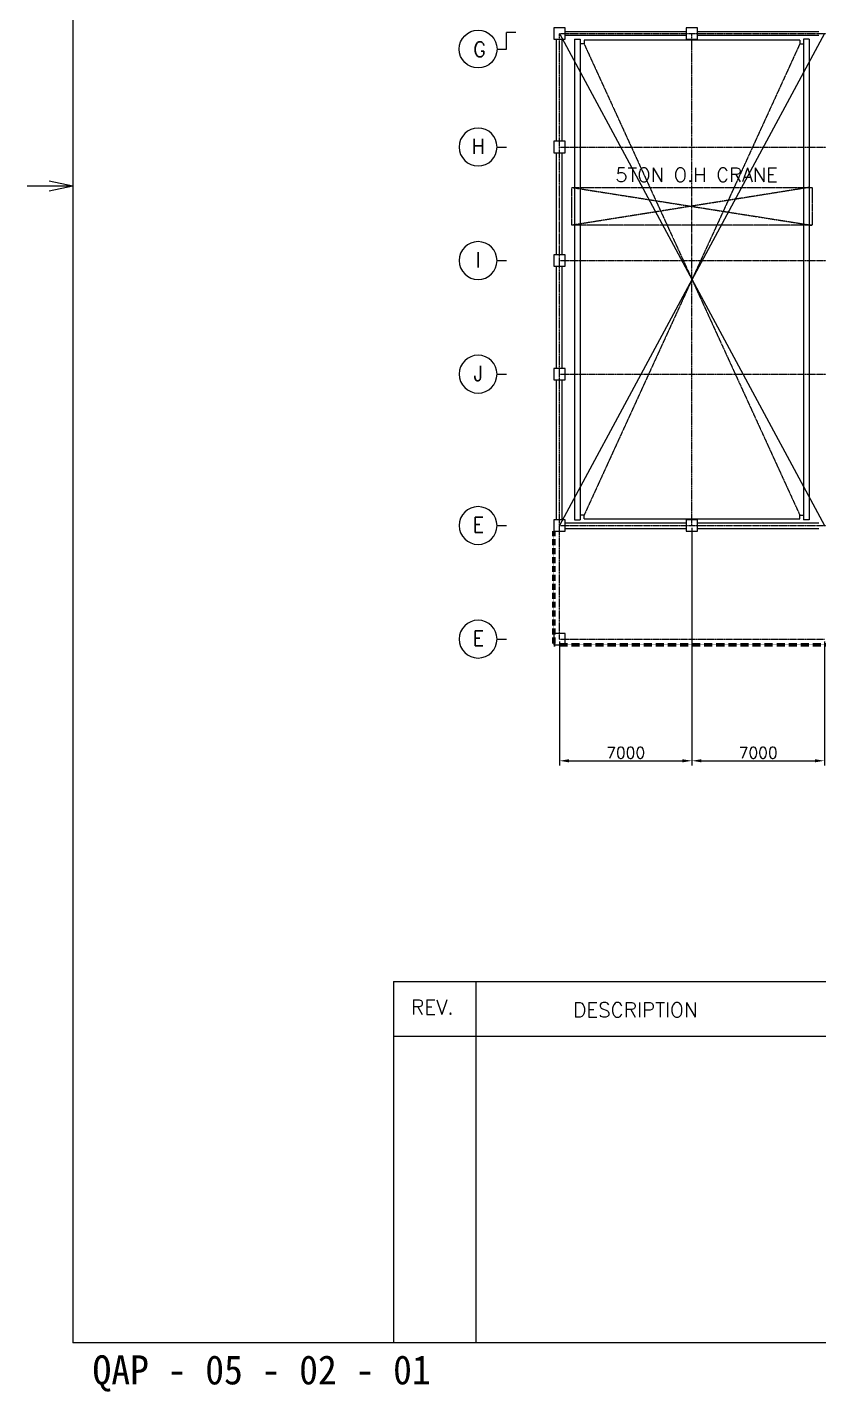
# Model space of a CAD drawing. Extents: x -59767 to 1106559, y -1290 to 1129522.
# Drawn here: x 435 to 42258, y 509268 to 581354 of the extents above; entities that cross this region are included whole.
import ezdxf
from ezdxf.enums import TextEntityAlignment as Align

# ---------------------------------------------------------------- set-up
doc = ezdxf.new("R2010")
doc.units = 0
for name, pattern in [('CENTER', [2, 1.25, -0.25, 0.25, -0.25]), ('HIDDEN', [0.375, 0.25, -0.125]), ('PHANTOMX2', [5, 2.5, -0.5, 0.5, -0.5, 0.5, -0.5])]:
    doc.linetypes.add(name, pattern=pattern)
doc.layers.get('0').update_dxf_attribs({"linetype": 'CONTINUOUS', "lineweight": 9})
doc.layers.get('Defpoints').update_dxf_attribs({"linetype": 'CONTINUOUS', "lineweight": 9})
for name, color, linetype in [('1', 2, 'CONTINUOUS'), ('15', 1, 'CONTINUOUS'), ('7', 7, 'CONTINUOUS'), ('CY', 4, 'CONTINUOUS'), ('DIM', 7, 'CONTINUOUS'), ('조형물', 11, 'CONTINUOUS')]:
    doc.layers.add(name, color=color, linetype=linetype)
for name, color, linetype, lineweight in [('CENTER', 1, 'CENTER', 9), ('COLUMN', 2, 'CONTINUOUS', 9), ('DOOR', 4, 'CONTINUOUS', 9), ('TEXT', 3, 'CONTINUOUS', 9), ('WALL', 7, 'CONTINUOUS', 9), ('WALL_200', 3, 'CONTINUOUS', 9), ('중간선', 5, 'CONTINUOUS', 9), ('중심선', 1, 'CENTER', 9), ('치수선', 6, 'CONTINUOUS', 9)]:
    doc.layers.add(name, color=color, linetype=linetype, lineweight=lineweight)
doc.styles.add('ROMANS', font='romans.shx', dxfattribs={"bigfont": 'whgtxt.shx'})
doc.styles.get("Standard").update_dxf_attribs({"font": 'romans.shx', "bigfont": 'whtgtxt.shx'})
doc.styles.add('굴림체', font='')
doc.styles.get('굴림체').set_extended_font_data('GulimChe')
doc.dimstyles.new('ISO-25', dxfattribs={"dimscale": 200, "dimtxt": 3, "dimasz": 2.5, "dimexe": 1.25, "dimexo": 0.625, "dimtad": 1, "dimdec": 0, "dimdsep": 46, "dimtxsty": 'Standard', "dimcen": 2.5, "dimadec": 0, "dimazin": 0, "dimtp": 0.1, "dimtm": 0.1, "dimtfac": 0.6, "dimtdec": 0, "dimtmove": 0, "dimatfit": 3, "dimfxl": 1, "dimtvp": 1, "dimtolj": 1, "dimarcsym": 0})

# ---------------------------------------------------------------- blocks, each defined once
blk = doc.blocks.new('column600')
at = {"layer": 'COLUMN', "linetype": 'Continuous'}
blk.add_lwpolyline([(-300, -300), (300, -300), (300, 300), (-300, 300)], close=True, dxfattribs=at)
blk = doc.blocks.new('*D148')
at = {"layer": 'Defpoints', "color": 0}
for p in [(35558, 555029), (28558, 549029), (35558, 542601)]:
    blk.add_point(p, dxfattribs=at)
at = {"layer": '치수선', "color": 0, "lineweight": -2}
for p, q in [((35558, 554904), (35558, 542351)), ((28558, 548904), (28558, 542351)), ((29058, 542601), (35058, 542601))]:
    blk.add_line(p, q, dxfattribs=at)
at = {"layer": '치수선', "color": 0}
for points in [[(29058, 542684), (29058, 542518), (28558, 542601)], [(35058, 542518), (35058, 542684), (35558, 542601)]]:
    blk.add_solid(points, dxfattribs=at)
at = {"layer": '치수선', "color": 0, "insert": (32058, 543026), "char_height": 600, "attachment_point": 5}
blk.add_mtext('\\A1;7000', dxfattribs=at)
blk = doc.blocks.new('*D149')
at = {"layer": 'Defpoints', "color": 0}
for p in [(35558, 554729), (42558, 549029), (42558, 542601)]:
    blk.add_point(p, dxfattribs=at)
at = {"layer": '치수선', "color": 0, "lineweight": -2}
for p, q in [((35558, 554604), (35558, 542351)), ((42558, 548904), (42558, 542351)), ((36058, 542601), (42058, 542601))]:
    blk.add_line(p, q, dxfattribs=at)
at = {"layer": '치수선', "color": 0}
for points in [[(36058, 542684), (36058, 542518), (35558, 542601)], [(42058, 542518), (42058, 542684), (42558, 542601)]]:
    blk.add_solid(points, dxfattribs=at)
at = {"layer": '치수선', "color": 0, "insert": (39058, 543026), "char_height": 600, "attachment_point": 5}
blk.add_mtext('\\A1;7000', dxfattribs=at)
blk = doc.blocks.new('BUBBLE')
blk.add_line((0, -600), (0, -900))
blk.add_circle((0, 0), 600)
blk = doc.blocks.new('CRANE')
at = {"color": 4, "linetype": 'PHANTOMX2'}
for p, q in [((69258, 563229, -1), (72258, 580829)), ((69258, 580829), (72258, 563229)), ((82582, 563229, -1), (85582, 580829)), ((82582, 580829), (85582, 563229)), ((94205, 563229, -1), (97205, 580829)), ((94205, 580829), (97205, 563229)), ((29208, 572893), (41908, 570893, -1)), ((41758, 572893, -1), (29208, 570893)), ((43208, 572893), (54908, 570893)), ((54908, 572893, -1), (43208, 570893))]:
    blk.add_line(p, q, dxfattribs=at)
for points in [[(69258, 580829), (72258, 580829), (72258, 563229), (69258, 563229)], [(82582, 580829), (85582, 580829), (85582, 563229), (82582, 563229)], [(94205, 580829), (97205, 580829), (97205, 563229), (94205, 563229)], [(41908, 572893), (41908, 570893), (29208, 570893), (29208, 572893)], [(54908, 572893), (54908, 570893), (43208, 570893), (43208, 572893)]]:
    blk.add_lwpolyline(points, close=True, dxfattribs=at)
at = {"const_width": 338}
for points in [[(70758, 571860, -1), (70758, 572198, -1)], [(95705, 571860, -1), (95705, 572198, -1)]]:
    blk.add_lwpolyline(points, format="xyb", close=True, dxfattribs=at)
at = {"layer": 'CENTER', "linetype": 'CENTER'}
for p, q in [((29858, 580479), (41258, 555579, -3)), ((41258, 580479), (29858, 555579)), ((43858, 580479), (54258, 563579, -3)), ((54258, 580479), (43858, 563579)), ((56008, 563629), (109758, 580429, -3)), ((109758, 563629), (56008, 580429))]:
    blk.add_line(p, q, dxfattribs=at)
at = {"layer": 'CY'}
for p, q in [((29358, 580729), (29358, 555329)), ((29658, 580729), (29658, 555329)), ((41258, 580679), (29858, 580679)), ((41458, 580729), (41458, 555329)), ((41758, 580729), (41758, 555329)), ((43358, 580729), (43358, 563329)), ((43658, 580729), (43658, 563329)), ((54458, 580679), (43858, 580679)), ((54458, 580729), (54458, 563329)), ((54758, 580729), (54758, 563329)), ((56008, 580729), (109758, 580729)), ((56008, 580729), (56008, 580429)), ((56008, 580429), (109758, 580429)), ((109758, 580729), (109758, 580429)), ((43858, 563379), (54258, 563379)), ((56008, 563629), (56008, 563329)), ((29858, 555379), (41258, 555379))]:
    blk.add_line(p, q, dxfattribs=at)
blk.add_lwpolyline([(56008, 563329), (109758, 563329), (109758, 563629), (56008, 563629)], dxfattribs=at)
at = {"layer": 'DOOR', "color": 4}
for p, q in [((29358, 580729), (29658, 580729)), ((41758, 580729), (41458, 580729)), ((43358, 580729), (43658, 580729)), ((54758, 580729), (54458, 580729))]:
    blk.add_line(p, q, dxfattribs=at)
at = {"layer": 'DOOR'}
for p, q in [((43358, 563329), (43658, 563329)), ((54758, 563329), (54458, 563329)), ((29358, 555329), (29658, 555329)), ((41758, 555329), (41458, 555329))]:
    blk.add_line(p, q, dxfattribs=at)
at = {"layer": '조형물', "color": 0, "ltscale": 0.5}
for p, q in [((29858, 580479), (29658, 580479)), ((29858, 580679), (29858, 580479)), ((41258, 580679), (41258, 580479)), ((41258, 580479), (41458, 580479)), ((43858, 580479), (43658, 580479)), ((43858, 580679), (43858, 580479)), ((54258, 580679), (54258, 580479)), ((54258, 580479), (54458, 580479)), ((43858, 563579), (43658, 563579)), ((43858, 563379), (43858, 563579)), ((54258, 563379), (54258, 563579)), ((54258, 563579), (54458, 563579)), ((29858, 555579), (29658, 555579)), ((29858, 555379), (29858, 555579)), ((41258, 555379), (41258, 555579)), ((41258, 555579), (41458, 555579))]:
    blk.add_line(p, q, dxfattribs=at)
at = {"layer": 'TEXT', "color": 7}
for s, p in [('5TON O.H CRANE', (35802, 573181)), ('2TON O.H CRANE', (49803, 573181)), ('2TON O.H CRANE', (70571, 573426)), ('2TON O.H CRANE', (83894, 573426)), ('2TON O.H CRANE', (95517, 573426))]:
    blk.add_text(s, height=750, dxfattribs=at).set_placement(p, align=Align.CENTER)

msp = doc.modelspace()

# ---------------------------------------------------------------- linework, layer by layer
at = {"linetype": 'Continuous'}
for p, q in [((2838.9, 572958.1), (1592.7, 573216.8)), ((2838.9, 572958.1), (1592.7, 572699.3)), ((19785.2, 530948.1), (19785.2, 511906.8)), ((19785.2, 530948.1), (178641.1, 530948.1)), ((24137.5, 530948.1), (24137.5, 511906.8)), ((19785.2, 528047), (57275.9, 528047))]:
    msp.add_line(p, q, dxfattribs=at)
msp.add_line((2838.9, 572958.1), (435.4, 572958.1))
at = {"layer": '15'}
for p, q in [((2838.9, 634071.4), (2838.9, 511844.8)), ((2838.9, 511870), (178754.5, 511870))]:
    msp.add_line(p, q, dxfattribs=at)
at = {"layer": 'DIM', "linetype": 'Continuous'}
for p in [(26257.7, 581079.1), (25757.7, 580204.1)]:
    msp.add_line(p, (25757.7, 581079.1), dxfattribs=at)
at = {"layer": 'WALL', "color": 0, "linetype": 'HIDDEN', "lineweight": 60}
for p, q in [((28259.2, 548729.1), (28258.7, 554729.1)), ((42859.2, 548729.1), (28259.2, 548729.1))]:
    msp.add_line(p, q, dxfattribs=at)
at = {"layer": 'WALL_200', "ltscale": 0.5}
for p, q in [((28857.2, 581129.1), (35257.7, 581129.1)), ((35857.7, 581129.1), (42258.2, 581129.1)), ((28407.1, 575329.1), (28407.1, 580729.1)), ((28707.2, 575329.1), (28707.1, 580729.1)), ((28857.2, 580929.1), (35257.7, 580929.1)), ((35857.7, 580929.1), (42258.2, 580929.1)), ((28407.1, 569329.1), (28407.1, 574729.1)), ((28707.2, 569329.1), (28707.2, 574729.1)), ((28407.1, 563329.1), (28407.1, 568729.1)), ((28707.2, 563329.1), (28707.2, 568729.1)), ((28407.1, 555329.1), (28407.1, 562729.1)), ((28707.2, 555329.1), (28707.2, 562729.1)), ((28857.2, 555179.1), (35257.2, 555179.1)), ((35857.7, 555179.1), (42257.7, 555179.1)), ((28857.2, 554879.1), (35257.2, 554879.1)), ((35857.7, 554879.1), (42257.7, 554879.1))]:
    msp.add_line(p, q, dxfattribs=at)
at = {"layer": '중간선'}
for p, q in [((42558.2, 581029.1), (28557.7, 555029.1)), ((28557.7, 581029.1), (42558.2, 555029.1))]:
    msp.add_line(p, q, dxfattribs=at)
at = {"layer": '중심선'}
for p, q in [((28557.7, 581029.1), (154858.2, 581029.1)), ((28557.7, 549029.1), (28557.7, 581029.1)), ((35557.7, 555029.1), (35557.7, 581029.1)), ((28557.7, 575029.1), (154858.2, 575029.1)), ((28557.7, 569029.1), (154858.2, 569029.1)), ((28557.7, 563029.1), (154858.2, 563029.1)), ((28557.7, 555029.1), (154858.2, 555029.1)), ((28557.7, 549029.1), (42558.2, 549029.1))]:
    msp.add_line(p, q, dxfattribs=at)

# ---------------------------------------------------------------- block references
at = {"layer": '7', "color": 7, "yscale": 1.666666666627862, "zscale": 1.666666666627862}
for p, xscale, rotation in [((24257.7, 580204.1), 1.666666666627862, 90), ((24257.7, 575029.1), -1.666666666627862, 89.9999999999999), ((24257.7, 569029.1), -1.666666666627862, 89.9999999999999), ((24257.7, 563029.1), -1.666666666627862, 89.9999999999999), ((24257.7, 555029.1), -1.666666666627862, 89.9999999999999), ((24257.7, 549029.1), -1.666666666627862, 89.9999999999999)]:
    msp.add_blockref('BUBBLE', p, dxfattribs=dict(at, xscale=xscale, rotation=rotation))
at = {"layer": 'COLUMN', "linetype": 'Continuous'}
for p in [(28557.7, 581029.1), (35557.7, 581029.1), (28557.2, 575029.1), (28557.2, 569029.1), (28557.6, 563029.1), (28557.2, 555029.1), (35557.7, 555029.1), (28557.7, 549029.1)]:
    msp.add_blockref('column600', p, dxfattribs=at)
at = {"layer": '중간선', "color": 2}
msp.add_blockref('CRANE', (0, 0), dxfattribs=at)

# ---------------------------------------------------------------- texts
at = {"layer": '1', "linetype": 'Continuous', "style": 'ROMANS'}
for s, height, p in [('REV.', 771.07, (20716.6, 529202.8)), ('DESCRIPTION', 771.075, (29281.7, 529054.6))]:
    msp.add_text(s, height=height, dxfattribs=at).set_placement(p)
at = {"layer": '1', "style": '굴림체'}
msp.add_text('QAP - 05 - 02 - 01', height=1536.181, dxfattribs=at).set_placement((3883.5, 509654.2))
at = {"layer": 'TEXT', "color": 7, "style": 'ROMANS', "width": 0.9}
for s, p in [('G', (24337.2, 580186.5)), ('H', (24269.4, 575068.5)), ('I', (24269.4, 569068.5)), ('J', (24269.4, 563068.5)), ('E', (24269.4, 555068.5)), ('E', (24269.4, 549068.5))]:
    msp.add_text(s, height=800, dxfattribs=at).set_placement(p, align=Align.MIDDLE)

# ---------------------------------------------------------------- dimensions: what is measured, and where the dimension line sits
at = {"layer": '치수선'}
for base, p1, p2, picture, middle in [((35557.7, 542600.9), (28557.7, 549029.1), (35557.7, 555029.1), '*D148', (32057.7, 543025.9)), ((42558.2, 542600.9), (35558.2, 554729.1), (42558.2, 549029.1), '*D149', (39058.2, 543025.9))]:
    dim = msp.add_linear_dim(base=base, p1=p1, p2=p2, dimstyle='ISO-25', dxfattribs=at)
    dim.commit()
    dim.dimension.update_dxf_attribs({"geometry": picture, "text_midpoint": middle})

doc.saveas('drawing.dxf')
